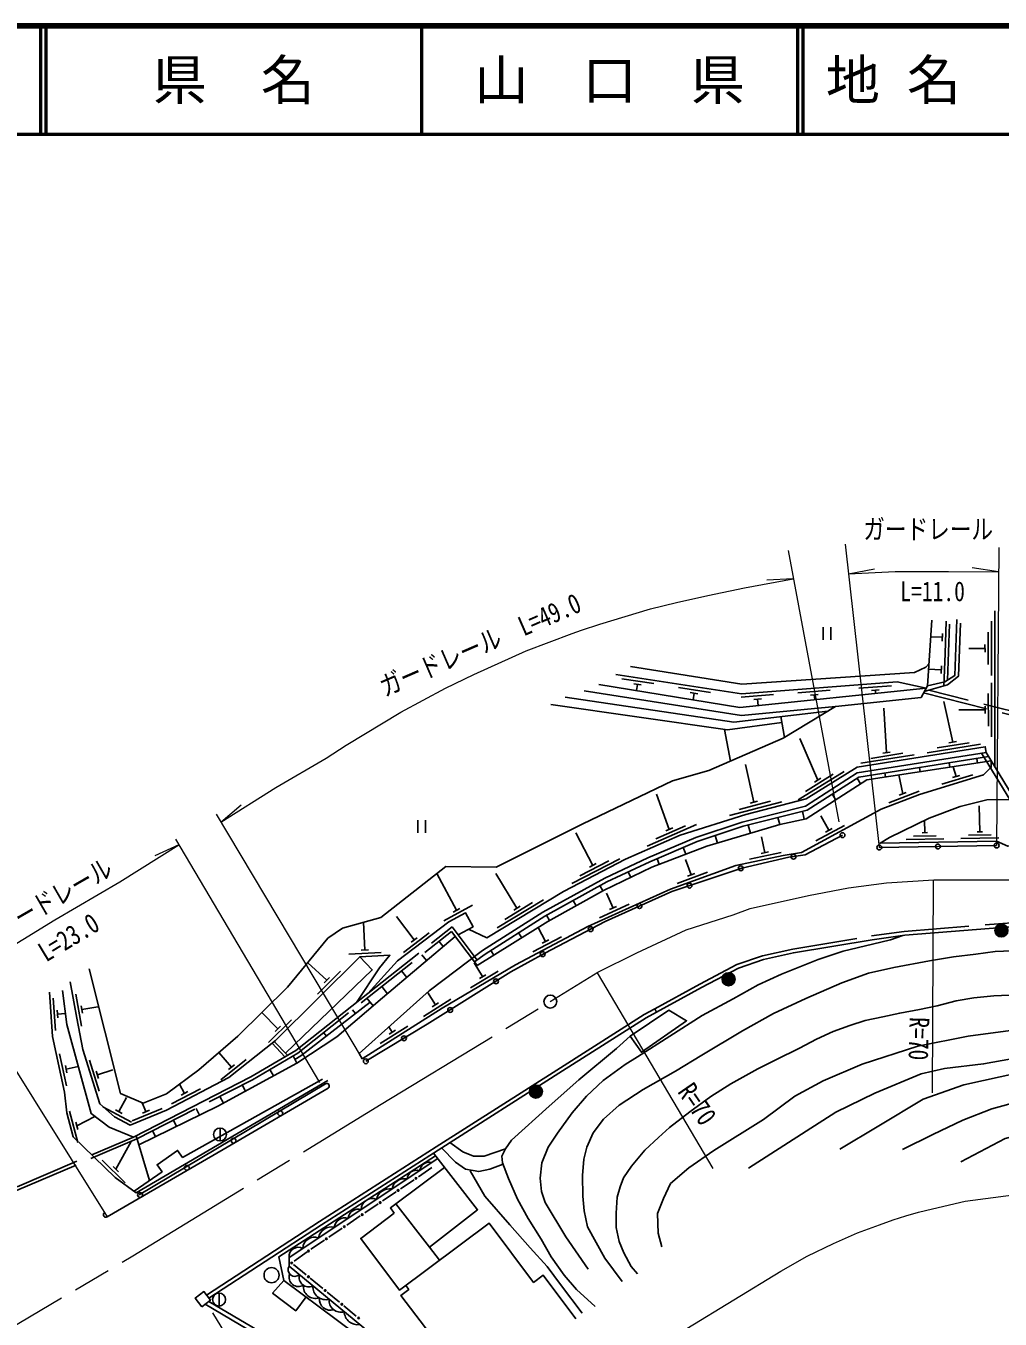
# Model space of a CAD drawing. Units: millimetres at full size, sheet at 1:1000; details may follow other scales. Extents: x 40000 to 680000, y 20000 to 380000.
# Drawn here: x 296402 to 386496, y 260402 to 380000 of the extents above; entities that cross this region are included whole.
import ezdxf
from ezdxf.enums import TextEntityAlignment as Align

# ---------------------------------------------------------------- set-up
doc = ezdxf.new("R2010")
doc.units = ezdxf.units.MM
doc.header["$LTSCALE"] = 1000
doc.linetypes.add('CHAIN', pattern=[18.5, 12, -1.5, 3.5, -1.5])
doc.linetypes.add('DASHED', pattern=[7.5, 6, -1.5])
for name, color, linetype, lineweight in [('M-BGD', 7, 'Continuous', 25), ('M-BMK', 2, 'CHAIN', 13), ('M-BMK-SRVR', 3, 'Continuous', 25), ('M-STR-HTXT', 7, 'Continuous', 13), ('M-TTL', 2, 'Continuous', 140), ('M-TTL-LINE', 7, 'Continuous', 50)]:
    doc.layers.add(name, color=color, linetype=linetype, lineweight=lineweight)
doc.layers.add('M-TTL-TXT', color=7, linetype='Continuous')
doc.styles.add('ＭＳ ゴシック', font='')
doc.styles.get('ＭＳ ゴシック').set_extended_font_data('MS Gothic')

msp = doc.modelspace()

# ---------------------------------------------------------------- hatches: boundary and pattern name
at = {"layer": 'M-BGD'}
for points in [[(386013, 296341, -0.41421), (386613, 296941, -0.41421), (387213, 296341, -1)], [(360781, 291840, -0.41421), (361381, 292440, -0.41421), (361981, 291840, -1)], [(342965, 281440, -0.41421), (343565, 282040, -0.41421), (344165, 281440, -1)]]:
    msp.add_hatch(color=256, dxfattribs=at).paths.add_polyline_path(points)

# ---------------------------------------------------------------- linework, layer by layer
for p, q in [((386014, 311474), (385991, 325912)), ((370132, 324390), (370132, 323216)), ((370832, 324390), (370832, 323216)), ((379768, 318968), (380177, 325054)), ((381405, 321944), (381508, 324943)), ((381621, 319484), (381799, 324663)), ((385701, 319936), (385693, 324936)), ((381157, 323454), (380072, 323491)), ((381145, 323104), (381169, 323804)), ((385399, 320935), (385394, 323935)), ((381302, 318948), (381405, 321946)), ((385097, 322435), (383597, 322432)), ((385097, 322085), (385096, 322785)), ((381042, 320107), (381066, 320807)), ((354482, 319169), (351517, 319624)), ((381054, 320457), (379871, 320498)), ((353300, 319047), (352608, 319153)), ((352954, 319100), (352861, 318528)), ((359719, 318365), (356754, 318820)), ((358537, 318243), (357845, 318349)), ((358191, 318296), (358096, 317677)), ((365543, 318157), (362552, 317930)), ((370786, 318555), (367795, 318328)), ((369662, 318169), (368964, 318116)), ((369313, 318142), (369360, 317692)), ((376435, 318983), (373444, 318756)), ((375311, 318597), (374613, 318544)), ((374962, 318571), (374985, 318272)), ((385408, 315251), (385403, 318251)), ((385710, 314251), (385702, 319251)), ((364419, 317771), (363721, 317718)), ((364070, 317744), (364115, 317151)), ((382109, 313761), (381296, 317521)), ((385106, 316400), (385105, 317100)), ((366561, 314177), (366218, 316126)), ((375984, 312790), (375749, 316908)), ((385106, 316750), (382669, 316747)), ((361002, 314924), (361550, 311997)), ((369625, 310248), (367987, 314090)), ((379733, 312777), (384672, 313559)), ((380674, 313230), (383637, 313699)), ((381763, 313706), (382454, 313816)), ((373609, 311806), (378547, 312589)), ((374549, 312259), (377512, 312729)), ((375638, 312736), (376330, 312845)), ((384329, 312253), (384393, 311830)), ((363724, 308201), (362964, 311707)), ((367817, 308420), (372065, 311056)), ((379046, 311418), (379105, 311030)), ((381783, 311850), (381844, 311444)), ((382438, 310585), (382160, 311492)), ((368508, 309202), (371057, 310784)), ((369327, 310063), (369922, 310432)), ((373268, 310427), (373598, 309913)), ((375830, 310910), (375885, 310542)), ((377492, 308970), (377134, 310731)), ((381091, 309859), (383960, 310737)), ((382103, 310483), (382772, 310687)), ((355902, 305690), (354725, 308961)), ((370963, 308953), (371295, 308435)), ((376197, 308157), (379001, 309223)), ((377165, 308846), (377819, 309095)), ((361455, 306992), (366295, 308249)), ((362348, 307534), (365251, 308288)), ((363385, 308113), (364063, 308289)), ((384607, 305470), (384570, 307874)), ((332662, 306543), (332662, 305369)), ((333362, 306543), (333362, 305369)), ((365939, 306789), (366137, 306139)), ((368226, 307366), (368387, 306638)), ((370642, 305613), (369925, 306931)), ((379532, 305392), (379514, 306530)), ((348826, 302366), (347267, 305377)), ((353856, 304132), (358431, 306149)), ((354650, 304810), (357395, 306020)), ((355581, 305548), (356222, 305831)), ((360146, 305112), (360349, 304428)), ((363187, 306094), (363412, 305334)), ((364724, 303538), (364417, 305007)), ((369467, 304633), (372103, 306065)), ((370334, 305446), (370949, 305780)), ((378487, 305076), (380586, 305108)), ((379287, 305388), (379777, 305396)), ((383562, 305154), (385662, 305186)), ((384362, 305467), (384852, 305474)), ((357198, 304012), (357434, 303395)), ((375317, 304016), (386170, 304208)), ((377791, 304765), (381291, 304819)), ((382867, 304843), (386366, 304897)), ((346882, 300684), (351322, 302983)), ((347632, 301410), (350296, 302790)), ((354774, 302990), (354980, 302454)), ((357927, 301497), (357413, 302906)), ((363318, 302937), (366254, 303552)), ((364382, 303467), (365067, 303610)), ((336233, 298217), (334395, 301601)), ((341811, 298397), (339860, 301622)), ((348515, 302205), (349136, 302527)), ((352105, 301771), (352353, 301257)), ((356621, 300700), (359439, 301729)), ((357598, 301377), (358256, 301617)), ((349488, 300491), (349759, 300003)), ((339983, 296589), (344261, 299177)), ((347014, 299124), (347286, 298633)), ((350704, 298418), (350086, 299785)), ((335066, 297229), (337691, 298681)), ((335927, 298048), (336539, 298387)), ((340683, 297364), (343250, 298916)), ((341512, 298215), (342111, 298578)), ((349461, 297527), (352194, 298762)), ((350385, 298273), (351023, 298562)), ((327744, 294534), (327611, 297098)), ((332322, 295465), (330670, 297640)), ((344457, 295325), (343774, 296623)), ((344558, 297768), (344833, 297273)), ((331309, 294318), (333698, 296133)), ((332044, 295253), (332601, 295676)), ((341965, 296134), (342254, 295672)), ((343269, 294361), (345924, 295758)), ((344147, 295162), (344767, 295488)), ((326262, 294157), (329258, 294312)), ((327395, 294516), (328094, 294552)), ((334994, 294855), (334605, 295347)), ((339393, 294502), (339673, 294055)), ((324231, 291738), (322464, 293365)), ((333457, 293556), (333027, 294099)), ((338640, 292074), (337872, 293362)), ((337884, 293429), (338137, 293093)), ((323377, 290469), (325507, 292582)), ((323983, 291492), (324480, 291985)), ((331618, 292001), (331140, 292606)), ((337505, 291048), (340082, 292584)), ((338340, 291894), (338941, 292253)), ((329841, 290497), (329315, 291162)), ((334273, 289459), (333531, 290631)), ((298922, 290093), (299136, 287101)), ((301015, 290450), (301553, 287499)), ((327938, 290073), (328526, 289381)), ((333166, 288403), (335701, 290007)), ((333977, 289272), (334568, 289646)), ((299303, 288967), (299353, 288269)), ((299328, 288618), (300064, 288672)), ((301516, 289373), (301642, 288684)), ((301579, 289028), (303055, 289297)), ((319702, 287248), (318214, 288749)), ((326872, 288667), (326598, 289012)), ((354561, 289111), (354729, 288803)), ((318848, 285979), (320978, 288091)), ((319454, 287001), (319951, 287494)), ((329174, 285878), (331709, 287482)), ((330281, 286933), (329969, 287427)), ((329986, 286746), (330577, 287120)), ((319169, 285935), (320339, 284651)), ((320593, 284800), (319357, 286085)), ((324198, 286583), (323940, 286909)), ((299523, 284924), (300145, 281989)), ((315421, 283710), (314256, 285057)), ((321113, 284758), (321449, 284067)), ((300055, 283861), (300200, 283176)), ((300127, 283519), (301248, 283756)), ((302278, 284343), (303181, 281482)), ((303015, 283003), (304446, 283454)), ((314436, 282539), (316781, 284411)), ((315148, 283491), (315695, 283928)), ((318972, 283498), (319299, 282897)), ((302910, 283336), (303121, 282669)), ((306883, 271890), (324124, 282162)), ((309884, 280316), (312542, 281706)), ((311074, 281277), (310622, 282140)), ((310764, 281115), (311384, 281439)), ((316415, 282063), (316724, 281496)), ((303525, 280031), (306171, 278618)), ((304990, 279589), (305696, 280912)), ((306222, 278749), (308999, 279886)), ((307497, 279595), (307161, 280414)), ((312164, 279886), (312465, 279271)), ((314351, 281006), (314688, 280388)), ((300450, 279645), (301219, 276745)), ((301125, 278272), (302768, 279149)), ((304681, 279754), (305298, 279424)), ((307173, 279462), (307821, 279727)), ((310054, 278805), (310335, 278229)), ((301035, 278610), (301215, 277934)), ((308124, 277816), (308388, 277277)), ((314354, 278077), (314354, 276877)), ((304730, 274265), (306126, 276838)), ((307831, 273212), (306587, 277366)), ((303444, 275092), (305599, 273006)), ((304479, 274508), (304981, 274021)), ((332711, 273576), (333955, 274415)), ((331053, 272458), (332297, 273297)), ((329395, 271340), (330639, 272178)), ((327737, 270221), (328980, 271060)), ((326079, 269103), (327322, 269942)), ((324420, 267985), (325664, 268824)), ((322762, 266867), (324006, 267705)), ((321212, 265751), (322425, 266633)), ((322319, 264495), (321159, 265447)), ((323864, 263225), (322705, 264177)), ((314264, 262813), (314264, 261613)), ((325409, 261956), (324250, 262908)), ((326955, 260686), (325796, 261638))]:
    msp.add_line(p, q, dxfattribs=at)
at = {"layer": 'M-BGD', "linetype": 'DASHED'}
for p, q in [((379420, 318330), (390684, 315448)), ((390815, 315803), (379900, 318557)), ((384780, 312729), (387391, 308449)), ((385207, 312797), (387709, 308696)), ((281742, 266367), (306674, 277074)), ((281816, 266725), (306348, 277243))]:
    msp.add_line(p, q, dxfattribs=at)
at = {"layer": 'M-BGD'}
for points in [[(379478, 318436), (381633, 319054), (382632, 319853), (382821, 324765)], [(379768, 318968), (381392, 319339), (382294, 319910), (382484, 325106)], [(352304, 320747), (362595, 319123), (378578, 320192), (379613, 320700), (379904, 320989)], [(379651, 318754), (376989, 319326), (362565, 318232), (350950, 320015)], [(348040, 318500), (362580, 316226), (371264, 317060), (379188, 317903), (379768, 318968)], [(349388, 319093), (362410, 316975), (379651, 318754)], [(302259, 292798), (305156, 281260), (307242, 280380), (309395, 281234), (312404, 283456), (315991, 286558), (320603, 291103), (324326, 295626), (325686, 296557), (329231, 297553), (335249, 302271), (339886, 302207), (347918, 306207), (356184, 310182), (359565, 311133), (366437, 314123), (371264, 317060)], [(344937, 317232), (361274, 314885), (366315, 315577)], [(346272, 317923), (361873, 315619), (370563, 316634)], [(327513, 284472), (327223, 284957), (333693, 290776), (338637, 294496), (344197, 298025), (349936, 301196), (353930, 303067), (358346, 304932), (362634, 306367), (368486, 307844), (373286, 310913), (385207, 312797)], [(337323, 296455), (339029, 295661), (346124, 299954), (351860, 302924), (356916, 305153), (362980, 307078), (368559, 308527), (373266, 311449), (385123, 313327), (385207, 312797)], [(337884, 293429), (338865, 294167), (344401, 297681), (350118, 300839), (354093, 302702), (358488, 304557), (362746, 305983), (368647, 307472), (373431, 310531), (385432, 312427)], [(327513, 284472), (334907, 289150), (341667, 293179), (348359, 296699), (356020, 300162), (362064, 302368), (366435, 303284), (368112, 303555), (375504, 307573), (379054, 308922), (384946, 310725), (385679, 311441), (385679, 312025)], [(338137, 293093), (344656, 297176), (349806, 300030), (354293, 302191), (359379, 304141), (366137, 306139), (368551, 306674), (374173, 310283), (385679, 312025)], [(387391, 308449), (385270, 308423), (382811, 307817), (379939, 306736), (376262, 304954), (375389, 304428), (386172, 304594), (387206, 304138), (388987, 304516)], [(327844, 284251), (333506, 287666), (341258, 292508), (344386, 294260), (349985, 297175), (356145, 299951), (362602, 302121), (366958, 303111), (368464, 303325), (371923, 305153)], [(336382, 295934), (337757, 296695), (337046, 297981), (335509, 297131), (330772, 293533), (328033, 290530)], [(313321, 262352), (323744, 269138), (334523, 276040), (346026, 283354), (353766, 288280), (358877, 291060), (362291, 292872), (364616, 293663), (367387, 294283), (374658, 295490), (377673, 295915), (389776, 296869), (399087, 297402), (417302, 297345), (449530, 297444), (468694, 297263), (479654, 297339)], [(306840, 276519), (314152, 280096), (321449, 284067), (325146, 286507), (329392, 290118), (336109, 295798)], [(348387, 265035), (346324, 268028), (344422, 271182), (344092, 272213), (343974, 273448), (344124, 274865), (344693, 276293), (345553, 277592), (346916, 279469), (348254, 281022), (349781, 282467), (351810, 283946), (352958, 284648), (358950, 288487), (361803, 290020), (364106, 291308), (366292, 292313), (369674, 293667), (371991, 294430), (374701, 295079), (376372, 295485), (377486, 295889)], [(351556, 263883), (349940, 266046), (348323, 268930), (348025, 270421), (347900, 271775), (347872, 273697), (347986, 275184), (348289, 276320), (348866, 277617), (349805, 278889), (351268, 280199), (353478, 281647), (356466, 283323), (358924, 284823), (362659, 287078), (365545, 288668), (368533, 290054), (371856, 291517), (374325, 292386), (376679, 292909), (379972, 293549), (382189, 293916), (384262, 294145), (386030, 294388), (387570, 294465)], [(326967, 289686), (329100, 292875), (330072, 294054), (327272, 293909), (319481, 286184), (315175, 282745), (309411, 279730), (306038, 278349), (304592, 279121), (303232, 280323), (301655, 285322), (301113, 288241), (300504, 291580)], [(320400, 285001), (328437, 292692), (327272, 293909)], [(324315, 282481), (306603, 272095), (304647, 273510), (300772, 277261), (300184, 279479), (299965, 281388), (298877, 286526), (298583, 290625)], [(299786, 290801), (300199, 287638), (302425, 279407), (304106, 278143), (306348, 277243)], [(306348, 277243), (317204, 282805), (321367, 285256), (328033, 290530)], [(321281, 284413), (321828, 284736), (328232, 289727)], [(352969, 264597), (352373, 265280), (351690, 266544), (351254, 267576), (350992, 268883), (350977, 270206), (351079, 271688), (351344, 272651), (351672, 273454), (352411, 274563), (353626, 276035), (354897, 277200), (355911, 278109), (357814, 279588), (359731, 280977), (361601, 282160), (364074, 283543), (365754, 284367), (367949, 285455), (369516, 286302), (371066, 287013), (372583, 287555), (374027, 288006), (375645, 288361), (377212, 288709), (379034, 289039), (380686, 289369), (382427, 289836), (384054, 290115), (385909, 290310), (388036, 290378)], [(313108, 262632), (323554, 269432), (334334, 276335), (345839, 283650), (353588, 288581), (354561, 289111)], [(355222, 267089), (354878, 268361), (354809, 270185), (355360, 271561), (356014, 272937), (357700, 274382), (360006, 275998), (364617, 278854), (367516, 281031), (370131, 282441), (373745, 283989), (378873, 285640), (383529, 286570), (388382, 287224)], [(453546, 278014), (451688, 280249), (449578, 281949), (448035, 283146), (445421, 284342), (443059, 285066), (439154, 285947), (434021, 287175), (431659, 287553), (428904, 287747), (426385, 287967), (424778, 287747), (421598, 286960), (414386, 284316), (410858, 283308), (409378, 282993), (406826, 283020), (396752, 283575), (393748, 283550), (388319, 283222), (383129, 282083), (379392, 280746), (375276, 278272), (371666, 276127)], [(349060, 261564), (347315, 263156), (346189, 264469), (344993, 266149), (344046, 267800), (342853, 269695), (341860, 271501), (341040, 273410), (340489, 274856), (340423, 275488), (340753, 276144), (341321, 276961), (344808, 280094), (347527, 282538), (351026, 285429), (352297, 286580)], [(377473, 276102), (380276, 277490), (383053, 278802), (385729, 279837), (388304, 280569), (390804, 280922), (393884, 280948), (399085, 280897), (402661, 280520), (404327, 280545), (406322, 280671), (408872, 280873), (412584, 281731), (421698, 284987), (424577, 285794), (427172, 286025), (430177, 286126), (432576, 285949), (436969, 284965), (441185, 283804), (446008, 282163), (449315, 280018), (451638, 277898)], [(363225, 274368), (368560, 277771), (371314, 279548), (374919, 281300), (379207, 283078), (381355, 283569), (384959, 284003), (388419, 284614)], [(450099, 277505), (447473, 279572), (444287, 281137), (438140, 282812), (431713, 284209), (424951, 283930), (416233, 281081), (411482, 279516), (407291, 278958), (398349, 278567), (392425, 278511), (386948, 277114), (382869, 274936)], [(306424, 272224), (308997, 274029), (308542, 274678), (310437, 276007), (310895, 275355), (323828, 282604)], [(303920, 269857), (314651, 276087), (324351, 281774)], [(335606, 276729), (336803, 275863), (337785, 275481), (338783, 275481), (340753, 276144)], [(335143, 252877), (320260, 263987), (319804, 266178), (334283, 275517)], [(335600, 253028), (320743, 265287), (320743, 266114), (334492, 275248)], [(334091, 275764), (338176, 270516), (333736, 267060)], [(334834, 276238), (336133, 274911), (337071, 274269), (338278, 274042), (339300, 274259), (340536, 274731)], [(335124, 274437), (330616, 271065), (333735, 267059), (334663, 265870)], [(337491, 274105), (338856, 271765), (341171, 269113), (343030, 266992), (344613, 265274), (345840, 263610), (347832, 260965)], [(330616, 271065), (330109, 270686), (330475, 270195)], [(330475, 270195), (327364, 267868), (330940, 263086), (339235, 269289), (343345, 263793), (344239, 264462), (347245, 260442)], [(320260, 263987), (319221, 262806), (321354, 261172), (322312, 262455)], [(338411, 255009), (337937, 255977), (335647, 256595), (331070, 262585), (331810, 263150), (331529, 263526)], [(313315, 262033), (319544, 258364), (331803, 250664)], [(312971, 261771), (319336, 258022), (331591, 250325)]]:
    msp.add_lwpolyline(points, dxfattribs=at)
at = {"layer": 'M-BGD', "linetype": 'DASHED'}
for points in [[(354561, 289111), (358711, 291368), (362152, 293195), (364521, 294001), (367320, 294627), (374605, 295836), (377635, 296263), (389752, 297218), (399078, 297752), (417302, 297695), (449531, 297794), (468695, 297613), (484433, 297722), (488936, 297997)], [(328033, 290530), (335817, 296688), (338125, 293610)], [(306674, 277074), (317348, 282542), (321537, 285008), (335761, 296262), (337884, 293429)]]:
    msp.add_lwpolyline(points, dxfattribs=at)
at = {"layer": 'M-BGD'}
for points in [[(352297, 286580), (355874, 288969), (357497, 287990), (353324, 285076)], [(312676, 261548), (313472, 262153), (312867, 262949), (312071, 262344)]]:
    msp.add_lwpolyline(points, close=True, dxfattribs=at)
for centre, radius in [((371923, 305153), 225), ((375317, 304016), 225), ((380743, 304112), 225), ((386170, 304208), 225), ((367387, 303172), 225), ((362508, 302089), 225), ((357768, 300496), 225), ((353148, 298600), 225), ((348627, 296468), 225), ((386613, 296341), 600), ((344195, 294153), 225), ((339872, 291643), 225), ((361381, 291840), 600), ((335632, 288994), 225), ((331371, 286378), 225), ((327844, 284251), 225), ((343565, 281440), 600), ((319924, 279439), 225), ((314354, 277477), 600), ((315611, 276911), 225), ((311289, 274396), 225), ((332481, 273421), 75), ((306965, 271885), 225), ((330823, 272303), 75), ((329165, 271185), 75), ((327507, 270066), 75), ((324190, 267830), 75), ((325849, 268948), 75), ((322532, 266711), 75), ((320987, 265588), 75), ((319124, 264467), 700), ((322533, 264318), 75), ((324078, 263049), 75), ((314264, 262213), 600), ((325624, 261779), 75), ((327169, 260510), 75)]:
    msp.add_circle(centre, radius, dxfattribs=at)
for centre, radius, start, end in [((324238, 281968), 225, 300.37827, 120.37827), ((332537, 273278), 888, 72.64945, 174.55094), ((333740, 273967), 952, 76.79236, 170.40801), ((331400, 272241), 1149, 77.29164, 169.90873), ((328428, 270548), 1007, 67.34325, 179.85712), ((330058, 271184), 1276, 80.47179, 166.72858), ((327176, 269587), 995, 75.70364, 171.49673), ((303807, 270052), 225, 120.37827, 300.37827), ((325926, 268761), 1009, 74.69327, 172.5071), ((323103, 266879), 1103, 70.87103, 176.32933), ((324648, 267725), 1200, 76.61651, 170.58386), ((321598, 266192), 858, 61.94829, 185.25207), ((321278, 264972), 620, 149.4631, 311.48178), ((321609, 264277), 866, 159.53209, 302.55029), ((322571, 264293), 908, 166.31607, 294.6288), ((323182, 263426), 1114, 173.74296, 288.08748), ((324133, 263388), 1187, 176.14057, 284.80432), ((324611, 262302), 1086, 176.60235, 285.00706), ((325542, 262152), 1108, 175.45939, 285.48549), ((327098, 261140), 1261, 182.56371, 278.38118)]:
    msp.add_arc(centre, radius, start, end, dxfattribs=at)
at = {"layer": 'M-BMK'}
msp.add_lwpolyline([(289377, 256254), (306282, 266246), (329253, 280276), (344900, 289763), (349302, 292479), (352897, 294268), (357450, 296407), (361797, 297803), (363395, 298388), (368770, 299583), (372460, 300293), (375978, 300758), (380356, 301038), (442510, 301004), (482455, 301010)], dxfattribs=at)
at = {"layer": 'M-BMK-SRVR'}
msp.add_circle((344900, 289763), 600, dxfattribs=at)
at = {"layer": 'M-STR-HTXT'}
for p, q in [((366879, 331491), (371583, 306387)), ((372161, 332080), (375317, 304016)), ((386366, 331752), (386170, 304208)), ((372470, 329330), (374880, 329797)), ((386350, 329522), (383922, 329881)), ((367371, 328864), (364919, 328752)), ((314416, 306373), (316299, 307949)), ((313986, 307092), (327513, 284472)), ((310554, 304264), (308313, 303262)), ((310241, 304793), (323546, 282280)), ((380304, 301032), (380209, 281342)), ((289437, 293024), (303920, 269857)), ((349224, 292431), (359936, 274337)), ((313652, 260989), (327351, 238827))]:
    msp.add_line(p, q, dxfattribs=at)
for points in [[(372470, 329330), (376801, 329555), (381718, 329555), (386350, 329522)], [(314416, 306373), (319521, 309555), (324183, 312283), (326018, 313480), (331091, 316548), (335207, 318749), (337813, 320017), (342665, 322208), (346929, 323808), (347770, 324127), (349474, 324686), (354177, 326079), (356558, 326672), (359474, 327332), (362852, 328017), (367371, 328864)], [(290160, 291867), (299087, 297328), (305091, 300839), (310554, 304264)], [(357511, 259527), (366210, 264846), (368644, 266223), (371078, 267392), (373307, 268374), (375326, 269133), (376609, 269582), (377771, 269964), (378954, 270294), (380227, 270608), (383255, 271300), (387742, 271898), (390465, 272055), (393774, 272055), (396219, 271991), (405856, 271991), (418996, 272017), (429622, 272017), (439300, 272011), (443677, 272073), (447138, 272073), (474540, 272176)]]:
    msp.add_lwpolyline(points, dxfattribs=at)
at = {"layer": 'M-TTL'}
msp.add_line((680000, 380000), (40000, 380000), dxfattribs=at)
at = {"layer": 'M-TTL-LINE'}
for p, q in [((297750, 380000), (297750, 370000)), ((298250, 380000), (298250, 370000)), ((333000, 380000), (333000, 370000)), ((367750, 380000), (367750, 370000)), ((368250, 380000), (368250, 370000)), ((40000, 370000), (680000, 370000))]:
    msp.add_line(p, q, dxfattribs=at)

# ---------------------------------------------------------------- texts
at = {"layer": 'M-STR-HTXT', "style": 'ＭＳ ゴシック', "width": 0.8}
for s, p in [('ガードレール', (379841, 331990)), ('L=11.0', (380247, 326244))]:
    msp.add_text(s, height=1833, dxfattribs=at).set_placement(p, align=Align.BOTTOM_CENTER)
for s, rotation, p in [('ガードレール\u3000L=49.0', 23.524, (338982, 321424)), ('ガードレール', 29.909, (299680, 298093)), ('L=23.0', 31.237, (301115, 294458)), ('R=70', 268.509, (377534, 286371)), ('R=70', 304.572, (357287, 279469))]:
    msp.add_text(s, height=1833, rotation=rotation, dxfattribs=at).set_placement(p, align=Align.BOTTOM_CENTER)
at = {"layer": 'M-TTL-TXT', "style": 'ＭＳ ゴシック'}
for s, p in [('県\u3000名', (315625, 375000)), ('山\u3000口\u3000県', (350375, 375000))]:
    msp.add_text(s, height=3666, dxfattribs=at).set_placement(p, align=Align.MIDDLE_CENTER)
msp.add_text('地 名', height=3666, dxfattribs=at).set_placement((370380, 375000), align=Align.MIDDLE_LEFT)

doc.saveas('drawing.dxf')
